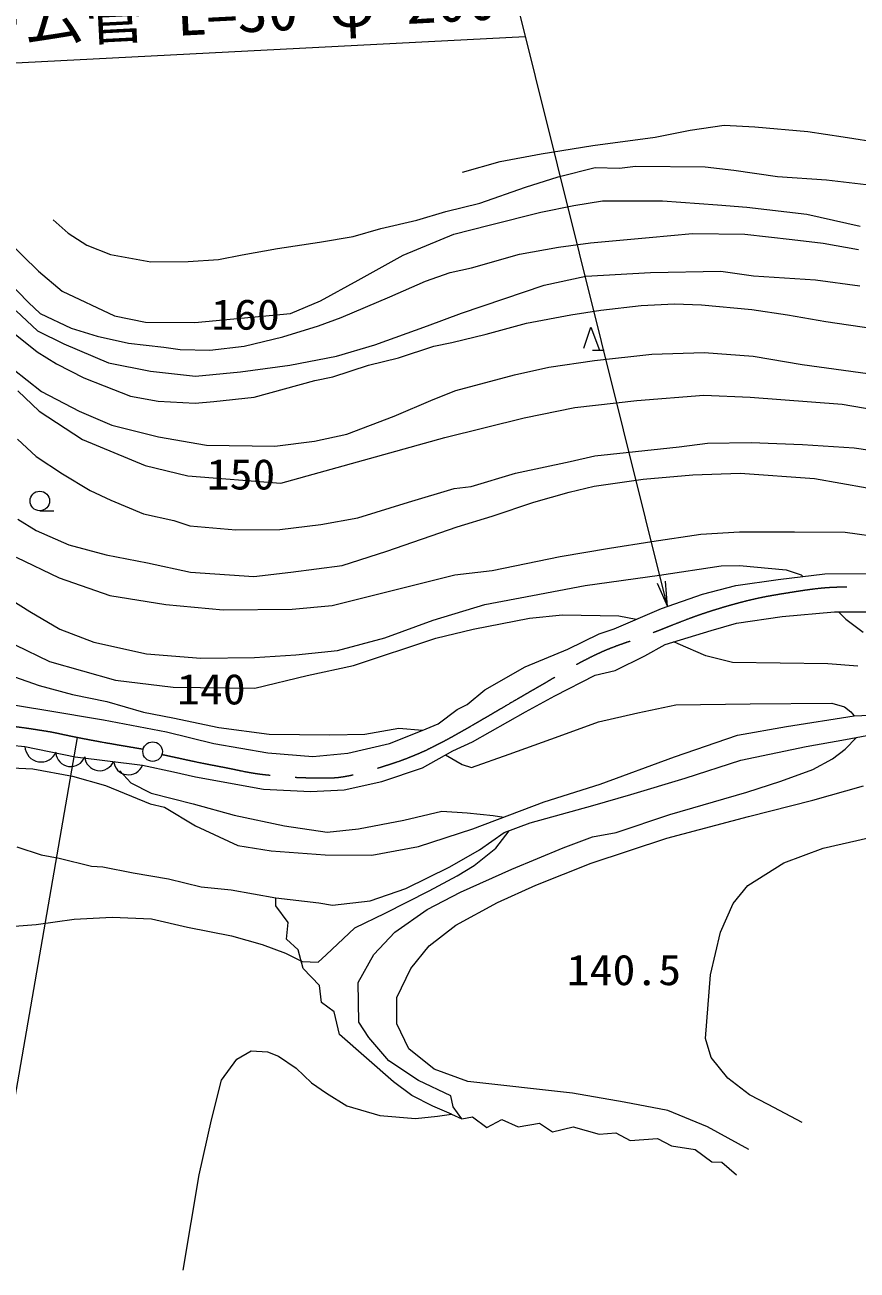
# Model space of a CAD drawing. Units: millimetres, scale not verified. Extents: x 40000 to 680000, y 20000 to 380000.
# Drawn here: x 157261 to 207160, y 246299 to 320978 of the extents above; entities that cross this region are included whole.
import ezdxf
from ezdxf.enums import TextEntityAlignment as Align

# ---------------------------------------------------------------- set-up
doc = ezdxf.new("R2010")
doc.units = ezdxf.units.MM
doc.header["$LTSCALE"] = 1000
doc.linetypes.add('CHAIN', pattern=[18.5, 12, -1.5, 3.5, -1.5])
doc.layers.add('M-BMK', color=2, linetype='CHAIN', lineweight=13)
doc.layers.add('M-WORK', color=1, linetype='Continuous', lineweight=13)
doc.styles.add('ＭＳ ゴシック', font='')
doc.styles.get('ＭＳ ゴシック').set_extended_font_data('MS Gothic')

# ---------------------------------------------------------------- blocks, each defined once
blk = doc.blocks.new('open_arrow')
at = {"color": 0, "linetype": 'Continuous', "lineweight": -2}
blk.add_lwpolyline([(7.5, 1.25), (0, 0), (7.5, -1.25)], dxfattribs=at)

msp = doc.modelspace()

# ---------------------------------------------------------------- linework, layer by layer
at = {"layer": 'M-BMK'}
for points, knots in [([(251445, 309131), (250900, 307949), (250762, 307646), (250311, 306700), (249946, 305937), (249777, 305491), (249367, 304751), (248943, 303985), (248632, 303600), (248188, 302845), (247461, 301607), (247121, 300875), (246382, 299644), (245932, 298892), (245662, 298481), (245160, 297761), (244641, 297017), (244329, 296611), (243724, 295935), (243359, 295527), (243093, 295359), (242688, 294991), (241584, 293990), (241012, 293376), (239856, 292437), (238747, 291534), (238070, 291096), (236870, 290318), (236007, 289758), (235501, 289477), (234593, 288994), (233343, 288330), (232612, 288014), (231299, 287486), (230444, 287143), (229946, 286992), (229052, 286763), (227802, 286442), (227085, 286316), (225805, 286147), (224048, 285915), (223053, 285797), (221281, 285793), (219876, 285791), (219090, 285897), (217695, 286055), (216716, 286166), (216181, 286327), (215202, 286440), (213955, 286583), (213250, 286601), (212001, 286717), (210924, 286817), (210322, 286888), (209246, 286994), (208182, 287098), (207591, 287254), (206522, 287255), (205090, 287257), (204289, 287109), (202875, 286886), (201266, 286633), (200371, 286419), (198812, 285947), (197083, 285424), (196162, 284986), (194472, 284347), (193285, 283898), (192584, 283728), (191440, 283177), (190036, 282502), (189316, 281995), (187962, 281223), (186657, 280477), (185938, 280038), (184638, 279284), (184170, 279012), (183909, 278857), (183438, 278591), (182913, 278295), (182622, 278123), (182084, 277852), (181502, 277560), (181178, 277389), (180575, 277144), (179878, 276861), (179478, 276722), (178759, 276498), (177852, 276216), (177341, 276047), (176405, 275883), (175747, 275767), (175364, 275805), (174697, 275806), (173528, 275806), (172873, 275868), (171711, 275990), (170691, 276097), (170133, 276261), (169126, 276452), (167696, 276723), (167237, 276828), (165478, 277211)], [0, 0, 0, 0, 1, 1, 1, 2, 2, 2, 3, 3, 3, 4, 4, 4, 5, 5, 5, 6, 6, 6, 7, 7, 7, 8, 8, 8, 9, 9, 9, 10, 10, 10, 11, 11, 11, 12, 12, 12, 13, 13, 13, 14, 14, 14, 15, 15, 15, 16, 16, 16, 17, 17, 17, 18, 18, 18, 19, 19, 19, 20, 20, 20, 21, 21, 21, 22, 22, 22, 23, 23, 23, 24, 24, 24, 25, 25, 25, 26, 26, 26, 27, 27, 27, 28, 28, 28, 29, 29, 29, 30, 30, 30, 31, 31, 31, 32, 32, 32, 33, 33, 33, 34, 34, 34, 34]), ([(164351, 277528), (162441, 277855), (161945, 277932), (160411, 278232), (159684, 278374), (159284, 278487), (158553, 278607), (157475, 278783), (156867, 278861), (155783, 278991), (154738, 279117), (154156, 279230), (153105, 279284), (151172, 279382), (150085, 279407), (148150, 279361), (147506, 279345), (147145, 279334), (146503, 279284), (145557, 279210), (145029, 279143), (144087, 279037), (142756, 278888), (142016, 278762), (140686, 278607), (139220, 278435), (138394, 278377), (136931, 278191), (134763, 277915), (133557, 277702), (131390, 277422), (130520, 277309), (130032, 277242), (129158, 277162), (128079, 277063), (127472, 277000), (126389, 276991), (124765, 276977), (123853, 277022), (122234, 277144), (120536, 277273), (119588, 277405), (117909, 277683), (117332, 277779), (117015, 277870), (116449, 278018), (115181, 278352), (114503, 278647), (113246, 279022), (111818, 279448), (111000, 279624), (109568, 280038), (108153, 280447), (107373, 280715), (105962, 281136), (104371, 281610), (103476, 281862), (101878, 282315), (97811, 283469), (95516, 284058), (91456, 285234), (90179, 285604), (89480, 285869), (88203, 286240), (86249, 286807), (85143, 287084), (83186, 287645), (81563, 288111), (80662, 288401), (79042, 288876), (76938, 289494), (75758, 289834), (73652, 290443), (71548, 291051), (70889, 291240), (68264, 291991)], [0, 0, 0, 0, 1, 1, 1, 2, 2, 2, 3, 3, 3, 4, 4, 4, 5, 5, 5, 6, 6, 6, 7, 7, 7, 8, 8, 8, 9, 9, 9, 10, 10, 10, 11, 11, 11, 12, 12, 12, 13, 13, 13, 14, 14, 14, 15, 15, 15, 16, 16, 16, 17, 17, 17, 18, 18, 18, 19, 19, 19, 20, 20, 20, 21, 21, 21, 22, 22, 22, 23, 23, 23, 24, 24, 24, 25, 25, 25, 25])]:
    msp.add_open_spline(points, degree=3, knots=knots, dxfattribs=at)
at = {"layer": 'M-WORK'}
for p, q in [((195062, 314247), (197152, 314660)), ((197152, 314660), (199184, 314955)), ((199184, 314955), (201019, 314856)), ((201019, 314856), (204197, 314594)), ((204197, 314594), (206321, 314260)), ((188214, 313244), (191307, 313736)), ((191307, 313736), (195062, 314247)), ((206321, 314260), (208628, 313913)), ((185763, 312786), (188214, 313244)), ((183503, 312148), (185763, 312786)), ((189238, 311861), (191457, 312422)), ((191457, 312422), (192908, 312394)), ((192908, 312394), (193867, 312511)), ((193867, 312511), (198048, 312469)), ((198048, 312469), (199765, 312268)), ((199765, 312268), (202387, 311893)), ((187286, 311247), (189238, 311861)), ((202387, 311893), (205331, 311683)), ((205331, 311683), (208046, 311360)), ((184543, 310279), (187286, 311247)), ((182502, 309778), (184543, 310279)), ((188191, 309751), (190182, 310155)), ((190182, 310155), (191898, 310421)), ((191898, 310421), (195494, 310421)), ((195494, 310421), (198797, 310192)), ((198797, 310192), (200540, 310045)), ((200540, 310045), (204155, 309623)), ((158961, 309288), (159846, 308486)), ((178603, 308762), (180760, 309263)), ((180760, 309263), (182502, 309778)), ((185099, 308971), (188191, 309751)), ((204155, 309623), (207339, 308898)), ((159846, 308486), (160983, 307769)), ((176941, 308284), (178603, 308762)), ((179934, 307173), (182980, 308430)), ((182980, 308430), (185099, 308971)), ((194683, 308233), (197288, 308471)), ((197288, 308471), (200426, 308435)), ((200426, 308435), (203270, 308114)), ((156134, 308109), (158079, 306210)), ((160983, 307769), (162387, 307217)), ((172410, 307568), (174928, 307943)), ((174928, 307943), (176941, 308284)), ((189251, 307655), (191178, 307903)), ((191178, 307903), (194683, 308233)), ((203270, 308114), (205133, 307893)), ((205133, 307893), (207252, 307517)), ((162387, 307217), (164803, 306772)), ((168871, 306908), (170289, 307180)), ((170289, 307180), (172410, 307568)), ((177236, 305668), (179934, 307173)), ((184040, 306407), (186921, 307233)), ((186921, 307233), (189251, 307655)), ((158079, 306210), (159501, 304999)), ((164803, 306772), (167059, 306791)), ((167059, 306791), (168871, 306908)), ((182765, 306132), (184040, 306407)), ((194780, 306127), (198981, 306204)), ((198981, 306204), (200946, 305921)), ((156185, 305673), (157470, 304334)), ((174979, 304439), (177236, 305668)), ((179140, 304673), (181287, 305618)), ((181287, 305618), (182765, 306132)), ((188397, 305369), (190901, 305909)), ((190901, 305909), (194780, 306127)), ((200946, 305921), (204658, 305690)), ((204658, 305690), (207330, 305331)), ((159501, 304999), (162639, 303531)), ((185982, 304547), (188397, 305369)), ((157470, 304334), (158176, 303664)), ((173181, 303678), (174979, 304439)), ((176223, 303434), (177682, 304058)), ((177682, 304058), (179140, 304673)), ((183439, 303686), (185982, 304547)), ((191796, 303871), (194221, 304152)), ((194221, 304152), (196207, 304257)), ((196207, 304257), (197825, 304185)), ((197825, 304185), (200840, 303910)), ((156747, 303828), (158019, 302633)), ((158176, 303664), (160029, 302792)), ((162639, 303531), (164483, 303145)), ((167447, 303136), (173181, 303678)), ((174856, 302921), (176223, 303434)), ((181409, 302929), (183439, 303686)), ((187340, 303097), (189994, 303582)), ((189994, 303582), (191796, 303871)), ((200840, 303910), (202989, 303582)), ((202989, 303582), (205296, 303195)), ((158019, 302633), (159599, 301850)), ((160029, 302792), (161598, 302306)), ((164483, 303145), (167447, 303136)), ((172727, 302278), (174856, 302921)), ((178249, 301785), (181409, 302929)), ((184922, 302429), (187340, 303097)), ((190766, 301599), (191202, 302858)), ((191202, 302858), (191707, 301471)), ((205296, 303195), (208147, 302763)), ((156676, 302429), (157987, 301361)), ((159599, 301850), (162270, 300719)), ((161598, 302306), (163470, 301884)), ((163470, 301884), (165598, 301645)), ((168342, 301471), (170406, 301719)), ((170406, 301719), (172727, 302278)), ((175937, 301118), (178249, 301785)), ((181776, 301701), (182851, 301924)), ((182851, 301924), (184922, 302429)), ((157987, 301361), (159160, 300646)), ((165598, 301645), (166580, 301517)), ((166580, 301517), (168342, 301471)), ((173150, 300578), (175937, 301118)), ((177870, 300561), (179666, 301020)), ((179666, 301020), (181776, 301701)), ((191305, 301471), (191999, 301471)), ((191418, 300860), (194848, 301232)), ((194848, 301232), (197982, 301322)), ((197982, 301322), (200923, 301104)), ((200923, 301104), (203865, 300603)), ((156545, 300346), (158253, 298984)), ((159160, 300646), (160785, 299814)), ((162270, 300719), (164788, 300218)), ((164788, 300218), (167485, 299910)), ((170196, 300180), (173150, 300578)), ((175727, 299866), (177870, 300561)), ((186614, 299986), (188682, 300449)), ((188682, 300449), (191418, 300860)), ((203865, 300603), (209940, 299768)), ((160785, 299814), (162017, 299322)), ((167485, 299910), (170196, 300180)), ((172824, 299159), (174652, 299657)), ((174652, 299657), (175727, 299866)), ((183095, 299061), (186614, 299986)), ((156839, 299034), (158116, 297811)), ((158253, 298984), (160514, 297816)), ((162017, 299322), (163584, 298706)), ((171015, 298661), (172824, 299159)), ((181746, 298509), (183095, 299061)), ((193955, 298458), (197965, 298764)), ((197965, 298764), (200752, 298656)), ((163584, 298706), (165255, 298418)), ((165255, 298418), (167476, 298294)), ((167476, 298294), (168597, 298385)), ((168597, 298385), (171015, 298661)), ((179396, 297507), (181746, 298509)), ((187193, 297415), (190233, 298027)), ((190233, 298027), (193955, 298458)), ((200752, 298656), (206273, 298224)), ((206273, 298224), (210247, 297541)), ((158116, 297811), (160723, 296103)), ((160514, 297816), (162479, 296968)), ((176570, 296441), (179396, 297507)), ((182446, 296228), (187193, 297415)), ((162479, 296968), (165279, 296274)), ((156811, 296126), (157940, 295090)), ((160723, 296103), (164481, 294556)), ((165279, 296274), (168156, 295773)), ((168156, 295773), (172241, 295722)), ((172241, 295722), (174630, 296004)), ((174630, 296004), (176570, 296441)), ((177932, 294970), (182446, 296228)), ((196492, 295677), (198199, 295888)), ((198199, 295888), (200805, 295925)), ((200805, 295925), (203878, 295805)), ((203878, 295805), (206979, 295613)), ((157940, 295090), (159509, 294062)), ((189951, 294787), (191437, 295135)), ((191437, 295135), (193318, 295328)), ((193318, 295328), (196492, 295677)), ((206979, 295613), (208759, 295347)), ((164481, 294556), (167035, 293927)), ((172610, 293495), (177932, 294970)), ((186685, 294090), (189951, 294787)), ((159509, 294062), (161179, 293053)), ((167035, 293927), (172610, 293495)), ((184015, 293301), (186685, 294090)), ((191396, 293312), (194325, 293735)), ((194325, 293735), (197317, 293992)), ((197317, 293992), (200143, 294095)), ((200143, 294095), (204600, 293774)), ((204600, 293774), (207760, 293222)), ((161179, 293053), (162408, 292475)), ((180271, 292346), (182996, 293172)), ((182996, 293172), (184015, 293301)), ((187774, 292361), (189893, 292952)), ((189893, 292952), (191396, 293312)), ((162408, 292475), (164381, 291649)), ((177216, 291420), (180271, 292346)), ((185282, 291513), (187774, 292361)), ((156831, 291333), (157935, 290653)), ((158154, 291843), (158992, 291843)), ((164381, 291649), (166188, 291245)), ((175014, 291016), (177216, 291420)), ((183188, 290871), (185282, 291513)), ((157935, 290653), (159888, 289792)), ((166188, 291245), (167142, 290943)), ((167142, 290943), (169904, 290686)), ((169904, 290686), (172546, 290722)), ((172546, 290722), (175014, 291016)), ((178962, 289407), (183188, 290871)), ((197782, 290439), (200107, 290580)), ((200107, 290580), (203408, 290580)), ((203408, 290580), (206452, 290554)), ((206452, 290554), (208738, 290233)), ((159888, 289792), (162136, 289201)), ((192323, 289591), (194853, 290002)), ((194853, 290002), (197782, 290439)), ((156743, 289064), (159325, 287818)), ((162136, 289201), (164615, 288726)), ((176291, 288559), (178962, 289407)), ((185271, 288255), (189356, 289103)), ((189356, 289103), (192323, 289591)), ((164615, 288726), (167184, 288161)), ((173208, 288161), (176291, 288559)), ((195322, 287978), (199001, 288538)), ((199001, 288538), (200102, 288547)), ((200102, 288547), (202909, 288290)), ((202909, 288290), (203799, 288006)), ((159325, 287818), (162356, 286765)), ((167184, 288161), (170986, 287904)), ((170986, 287904), (173208, 288161)), ((178399, 286829), (181366, 287574)), ((181366, 287574), (183049, 287998)), ((183049, 287998), (185271, 288255)), ((190854, 287364), (195322, 287978)), ((199884, 287349), (202438, 287709)), ((202438, 287709), (205225, 288050)), ((203799, 288006), (203916, 287890)), ((205225, 288050), (208012, 288068)), ((154888, 287455), (157549, 285804)), ((175689, 286161), (178399, 286829)), ((187707, 286758), (190854, 287364)), ((195424, 285982), (197888, 286827)), ((197888, 286827), (199884, 287349)), ((162356, 286765), (165721, 286213)), ((165721, 286213), (169151, 285892)), ((173287, 285930), (175689, 286161)), ((181743, 285281), (184844, 286226)), ((184844, 286226), (187707, 286758)), ((157549, 285804), (159347, 284730)), ((169151, 285892), (173287, 285930)), ((178835, 284217), (181743, 285281)), ((184145, 284740), (187526, 285388)), ((187526, 285388), (189504, 285603)), ((189504, 285603), (192867, 285531)), ((192601, 284759), (195424, 285982)), ((192867, 285531), (193921, 285331)), ((199935, 285090), (202668, 285504)), ((202668, 285504), (205797, 285774)), ((205797, 285774), (208782, 285774)), ((206047, 285774), (206478, 285345)), ((206478, 285345), (207534, 284556)), ((159347, 284730), (161393, 283950)), ((181898, 284201), (184145, 284740)), ((191702, 284454), (192601, 284759)), ((195655, 283814), (198406, 284659)), ((198406, 284659), (199935, 285090)), ((156668, 283805), (158736, 282798)), ((161393, 283950), (164559, 283253)), ((176009, 283455), (178835, 284217)), ((176970, 282564), (181898, 284201)), ((189814, 283537), (191702, 284454)), ((194432, 283148), (195655, 283814)), ((196437, 283863), (196180, 283975)), ((198081, 283144), (196437, 283863)), ((164559, 283253), (167816, 282996)), ((167816, 282996), (171036, 283042)), ((171036, 283042), (173504, 283189)), ((173504, 283189), (176009, 283455)), ((187260, 282476), (189814, 283537)), ((192652, 282267), (194432, 283148)), ((199699, 282745), (198081, 283144)), ((158736, 282798), (162692, 281683)), ((174183, 281953), (176970, 282564)), ((184833, 281091), (187260, 282476)), ((205403, 282656), (199699, 282745)), ((207201, 282527), (205403, 282656)), ((155898, 282146), (158107, 281350)), ((162692, 281683), (166145, 281269)), ((171054, 281198), (174183, 281953)), ((189037, 280739), (191465, 281979)), ((191465, 281979), (192652, 282267)), ((158107, 281350), (160124, 280810)), ((160124, 280810), (162166, 280399)), ((166145, 281269), (171054, 281198)), ((183772, 280210), (184833, 281091)), ((155953, 280300), (158524, 279886)), ((162166, 280399), (164375, 279757)), ((183178, 279922), (183772, 280210)), ((187275, 279786), (189037, 280739)), ((194017, 279724), (196283, 280192)), ((196283, 280192), (200748, 280269)), ((200748, 280269), (205647, 280305)), ((205647, 280305), (206409, 280076)), ((206409, 280076), (206794, 279773)), ((158524, 279886), (161977, 279293)), ((164375, 279757), (166135, 279423)), ((166135, 279423), (168897, 278832)), ((182045, 279059), (183178, 279922)), ((184092, 277987), (187275, 279786)), ((191662, 279185), (194017, 279724)), ((202930, 278898), (206994, 279546)), ((206794, 279773), (206986, 279544)), ((206994, 279546), (210573, 279690)), ((161977, 279293), (165753, 278573)), ((165753, 278573), (168594, 277890)), ((168897, 278832), (171915, 278434)), ((177644, 278447), (179673, 278806)), ((179132, 277890), (181074, 278663)), ((179673, 278806), (181099, 278673)), ((181074, 278663), (182045, 279059)), ((189288, 278322), (191662, 279185)), ((199981, 278377), (202930, 278898)), ((154151, 277987), (157262, 277700)), ((155454, 249676), (160411, 278232)), ((168594, 277890), (171831, 277315)), ((171915, 278434), (175537, 278408)), ((175537, 278408), (177644, 278447)), ((176633, 277297), (179132, 277890)), ((182923, 277448), (184092, 277987)), ((186303, 277243), (189288, 278322)), ((196205, 277082), (199981, 278377)), ((204109, 277699), (206457, 278130)), ((206439, 277543), (207120, 278249)), ((206457, 278130), (208714, 278534)), ((157262, 277700), (160265, 277088)), ((160265, 277088), (164311, 276585)), ((171831, 277315), (174529, 277099)), ((174529, 277099), (176633, 277297)), ((181107, 276423), (182923, 277448)), ((182484, 277200), (183479, 276613)), ((184037, 276433), (186303, 277243)), ((191763, 275446), (196205, 277082)), ((200191, 276882), (204109, 277699)), ((205684, 276968), (206439, 277543)), ((154557, 276507), (157740, 276363)), ((157740, 276363), (160113, 275913)), ((164311, 276585), (166163, 276189)), ((178661, 275596), (181107, 276423)), ((183479, 276613), (184037, 276433)), ((196861, 275809), (200191, 276882)), ((202591, 275619), (204515, 276320)), ((204515, 276320), (205684, 276968)), ((160113, 275913), (162091, 275356)), ((162961, 276247), (163603, 275514)), ((166163, 276189), (167494, 275883)), ((167494, 275883), (171576, 275146)), ((176413, 275110), (178661, 275596)), ((193594, 274827), (196861, 275809)), ((200559, 274972), (202591, 275619)), ((162091, 275356), (164771, 274259)), ((163603, 275514), (164824, 274911)), ((164824, 274911), (167354, 274256)), ((171576, 275146), (174381, 275002)), ((174381, 275002), (176413, 275110)), ((188400, 274385), (191763, 275446)), ((191310, 274158), (193594, 274827)), ((195938, 273623), (200559, 274972)), ((204503, 274473), (207548, 275334)), ((164771, 274259), (165634, 274061)), ((167354, 274256), (169807, 273575)), ((184120, 272766), (188400, 274385)), ((187548, 273130), (191310, 274158)), ((200650, 273497), (204503, 274473)), ((165634, 274061), (167486, 272946)), ((169807, 273575), (172826, 272945)), ((179980, 273292), (182267, 273819)), ((182267, 273819), (183770, 273716)), ((183770, 273716), (185337, 273562)), ((185337, 273562), (185983, 273471)), ((192719, 272544), (195938, 273623)), ((195743, 272213), (200650, 273497)), ((167486, 272946), (170022, 271759)), ((172826, 272945), (175395, 272560)), ((175395, 272560), (177257, 272766)), ((177257, 272766), (179980, 273292)), ((180865, 271705), (184120, 272766)), ((185504, 271602), (186299, 272649)), ((185998, 272534), (187548, 273130)), ((184520, 271497), (185998, 272534)), ((189536, 271627), (191298, 272274)), ((191222, 270697), (195743, 272213)), ((191298, 272274), (192719, 272544)), ((205131, 271604), (207847, 272216)), ((156777, 271687), (158245, 271195)), ((158245, 271195), (159319, 270999)), ((170022, 271759), (172018, 271435)), ((172018, 271435), (175273, 271202)), ((175273, 271202), (178060, 271184)), ((178060, 271184), (180865, 271705)), ((182731, 270478), (184520, 271497)), ((184191, 270559), (185504, 271602)), ((186461, 270350), (189536, 271627)), ((202758, 270723), (205131, 271604)), ((159319, 270999), (161261, 270519)), ((161261, 270519), (161935, 270481)), ((161935, 270481), (163756, 270125)), ((180098, 269194), (182731, 270478)), ((183184, 269948), (184191, 270559)), ((183386, 268965), (186461, 270350)), ((187895, 269387), (191222, 270697)), ((200600, 269356), (202758, 270723)), ((163756, 270125), (165871, 269765)), ((165871, 269765), (167823, 269287)), ((181493, 269049), (183184, 269948)), ((167823, 269287), (169621, 269105)), ((169621, 269105), (172317, 268627)), ((177970, 268442), (180098, 269194)), ((178868, 267700), (181493, 269049)), ((181372, 267922), (183386, 268965)), ((185596, 268346), (187895, 269387)), ((199736, 268295), (200600, 269356)), ((172300, 268151), (172311, 268629)), ((173038, 267144), (172300, 268151)), ((172317, 268627), (174878, 268332)), ((174878, 268332), (175703, 268194)), ((175703, 268194), (177970, 268442)), ((183091, 266985), (185596, 268346)), ((198963, 266569), (199736, 268295)), ((157927, 267029), (160212, 267350)), ((160212, 267350), (162497, 267460)), ((162497, 267460), (164854, 267368)), ((164854, 267368), (167001, 266864)), ((177052, 266819), (178868, 267700)), ((179447, 266574), (181372, 267922)), ((155102, 266799), (157927, 267029)), ((167001, 266864), (169644, 266350)), ((172948, 266155), (173038, 267144)), ((175325, 265201), (177052, 266819)), ((181511, 265752), (183091, 266985)), ((169644, 266350), (171479, 265836)), ((173649, 265508), (172948, 266155)), ((178189, 265225), (179447, 266574)), ((198370, 263998), (198963, 266569)), ((171479, 265836), (172892, 265304)), ((172892, 265304), (173887, 264805)), ((173937, 264393), (173649, 265508)), ((174840, 264769), (175325, 265201)), ((177254, 263553), (178189, 265225)), ((180394, 264390), (181511, 265752)), ((173887, 264805), (174840, 264769)), ((174926, 263368), (173937, 264393)), ((179559, 262643), (180394, 264390)), ((198064, 260185), (198370, 263998)), ((175052, 262343), (174926, 263368)), ((177290, 261161), (177254, 263553)), ((175807, 261785), (175052, 262343)), ((179572, 261076), (179559, 262643)), ((176131, 260437), (175807, 261785)), ((177883, 260244), (177290, 261161)), ((180291, 259574), (179572, 261076)), ((179368, 257595), (176131, 260437)), ((179088, 258859), (177883, 260244)), ((198406, 259052), (198064, 260185)), ((169978, 258959), (170824, 259444)), ((170824, 259444), (171813, 259390)), ((171813, 259390), (172460, 259139)), ((172460, 259139), (173521, 258419)), ((181794, 258340), (180291, 259574)), ((169043, 257682), (169978, 258959)), ((173521, 258419), (174438, 257538)), ((180868, 257672), (179088, 258859)), ((199413, 257812), (198406, 259052)), ((168450, 255308), (169043, 257682)), ((182810, 256755), (180868, 257672)), ((183823, 257608), (181794, 258340)), ((200708, 256805), (199413, 257812)), ((174438, 257538), (175337, 256909)), ((175337, 256909), (176563, 256155)), ((180465, 256768), (179368, 257595)), ((190104, 256902), (183823, 257608)), ((193187, 256375), (190104, 256902)), ((176563, 256155), (178536, 255572)), ((181723, 256139), (180465, 256768)), ((182936, 256090), (182810, 256755)), ((195808, 255861), (193187, 256375)), ((201822, 256229), (200708, 256805)), ((203872, 255150), (201822, 256229)), ((178536, 255572), (180690, 255385)), ((180690, 255385), (181999, 255527)), ((182837, 255656), (181723, 256139)), ((181999, 255527), (182837, 255656)), ((182837, 255656), (183453, 255374)), ((183453, 255374), (182936, 256090)), ((183453, 255374), (184108, 255489)), ((184108, 255489), (184969, 254847)), ((198197, 254898), (195808, 255861)), ((167713, 252017), (168450, 255308)), ((184969, 254847), (185855, 255322)), ((185855, 255322), (186832, 254886)), ((186832, 254886), (188116, 255117)), ((188116, 255117), (188900, 254590)), ((188900, 254590), (190145, 254886)), ((190145, 254886), (191687, 254449)), ((200663, 253537), (198197, 254898)), ((191687, 254449), (192702, 254526)), ((192702, 254526), (193549, 254076)), ((193549, 254076), (195193, 254192)), ((195193, 254192), (196028, 253742)), ((196028, 253742), (197454, 253537)), ((197454, 253537), (198443, 252792)), ((198443, 252792), (199047, 252766)), ((199047, 252766), (199933, 252021)), ((166760, 246299), (167713, 252017))]:
    msp.add_line(p, q, dxfattribs=at)
for points in [[(195787, 286106), (186556, 323210), (226854, 332116)], [(148489, 278228), (146435, 281406), (144708, 318079), (187251, 320275)]]:
    msp.add_lwpolyline(points, dxfattribs=at)
for centre in [(158154, 292429), (164921, 277395)]:
    msp.add_circle(centre, 586, dxfattribs=at)
for centre, radius, start, end in [((158236, 277749), 976, 182.87838, 337.51762), ((160008, 277394), 897, 184.6001, 339.23934), ((161740, 277148), 897, 184.6001, 339.23934), ((163472, 276902), 897, 184.6001, 339.23934)]:
    msp.add_arc(centre, radius, start, end, dxfattribs=at)

# ---------------------------------------------------------------- block references
at = {"layer": 'M-WORK', "xscale": 200, "yscale": 200, "rotation": 104}
msp.add_blockref('open_arrow', (195787, 286106), dxfattribs=at)

# ---------------------------------------------------------------- texts
at = {"layer": 'M-WORK', "style": 'ＭＳ ゴシック', "width": 1.05}
msp.add_text('ヒューム管 L=30 φ=200', height=2566, rotation=2.955, dxfattribs=at).set_placement((165961, 319527), align=Align.BOTTOM_CENTER)
at = {"layer": 'M-WORK', "style": 'ＭＳ ゴシック', "width": 1.1}
for s, p in [('160', (168433, 302149)), ('150', (168161, 292563)), ('140', (166385, 279673)), ('140.5', (189751, 262837))]:
    msp.add_text(s, height=1833, dxfattribs=at).set_placement(p, align=Align.BOTTOM_LEFT)

doc.saveas('drawing.dxf')
